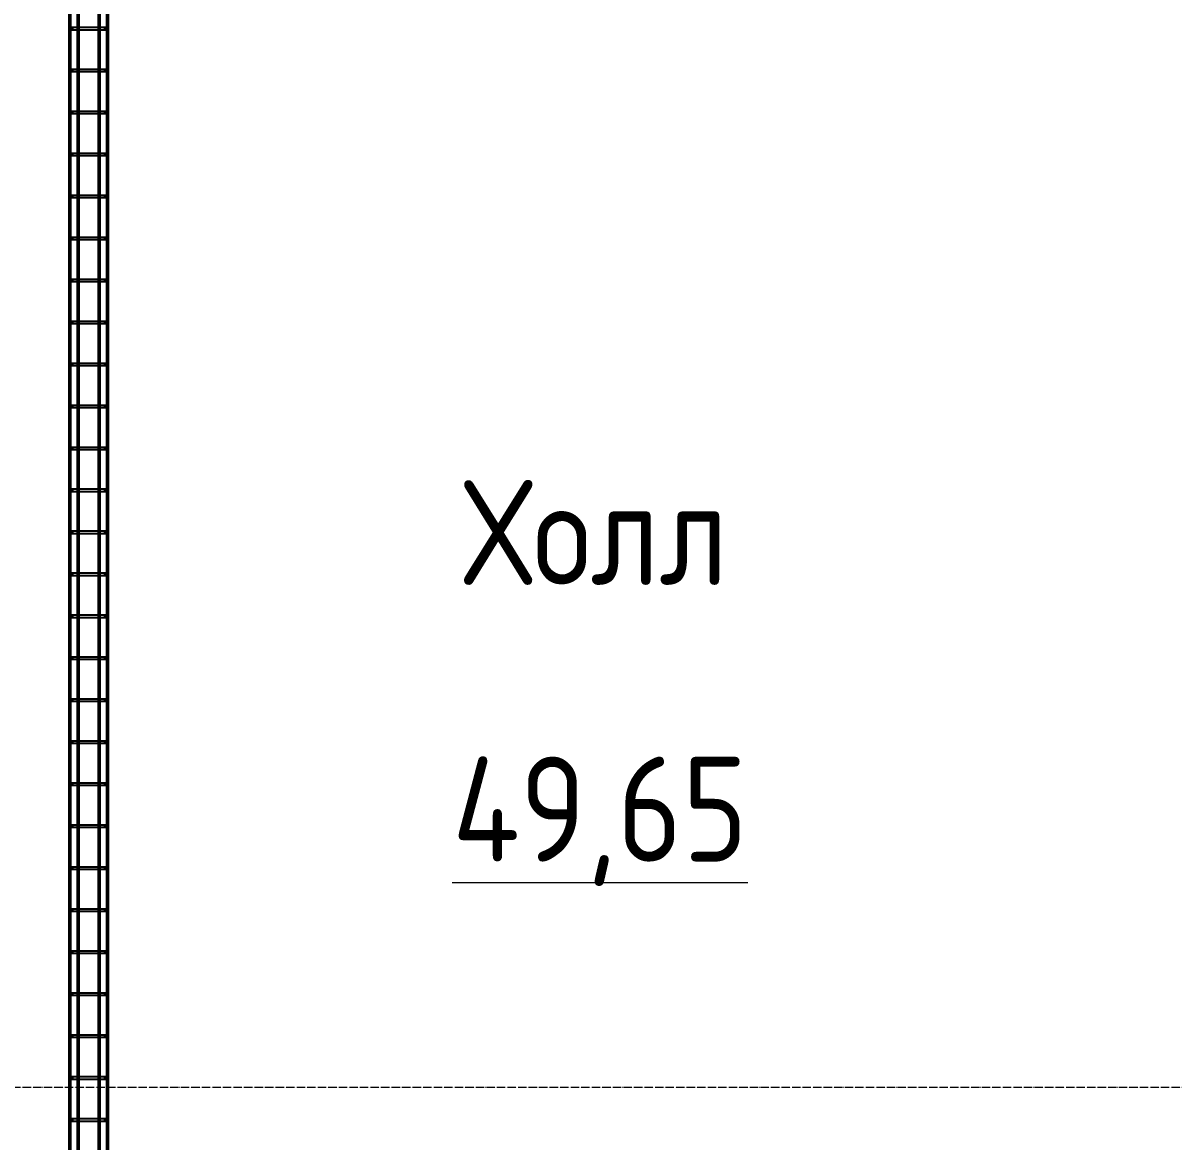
# Model space of a CAD drawing. Header units: millimetres. Extents: x 0 to 351840, y -132678 to 32417.
# Drawn here: x 306136 to 308875, y -39867 to -37203 of the extents above; entities that cross this region are included whole.
import ezdxf

# ---------------------------------------------------------------- set-up
doc = ezdxf.new("R2010")
doc.units = ezdxf.units.MM
doc.linetypes.add('BI_линия_сетки', pattern=[25, 20, -2.5, 0, -2.5])
doc.layers.add('Марки помещений', color=7, linetype='Continuous', lineweight=20)
doc.layers.add('Оси', color=7, linetype='Continuous', lineweight=9)
doc.styles.add('GOST Common_1', font='GOST Common.ttf', dxfattribs={"width": 0.9, "height": 250})

# ---------------------------------------------------------------- blocks, each defined once
blk = doc.blocks.new('*U77')
at = {"color": 0, "linetype": 'ByBlock', "lineweight": -2}
for p, q in [((8917.4, 47.5), (187, 47.5)), ((287.3, 42.5), (8917.4, 42.5)), ((8917.4, 27.5), (292.3, 27.5)), ((3987.3, 42.5), (3987.3, 41.5)), ((3987.3, 41.5), (3987.3, 40)), ((3987.3, 40), (3987.3, 37.5)), ((3987.3, 37.5), (3987.3, -37.5)), ((3992.3, 41.5), (3992.3, 42.5)), ((3992.3, 40), (3992.3, 41.5)), ((3992.3, 37.5), (3992.3, 40)), ((3992.3, -37.5), (3992.3, 37.5)), ((4087.3, 42.5), (4087.3, 41.5)), ((4087.3, 41.5), (4087.3, 40)), ((4087.3, 40), (4087.3, 37.5)), ((4087.3, 37.5), (4087.3, -37.5)), ((4092.3, 41.5), (4092.3, 42.5)), ((4092.3, 40), (4092.3, 41.5)), ((4092.3, 37.5), (4092.3, 40)), ((4092.3, -37.5), (4092.3, 37.5)), ((4187.3, 42.5), (4187.3, 41.5)), ((4187.3, 41.5), (4187.3, 40)), ((4187.3, 40), (4187.3, 37.5)), ((4187.3, 37.5), (4187.3, -37.5)), ((4192.3, 41.5), (4192.3, 42.5)), ((4192.3, 40), (4192.3, 41.5)), ((4192.3, 37.5), (4192.3, 40)), ((4192.3, -37.5), (4192.3, 37.5)), ((4287.3, 42.5), (4287.3, 41.5)), ((4287.3, 41.5), (4287.3, 40)), ((4287.3, 40), (4287.3, 37.5)), ((4287.3, 37.5), (4287.3, -37.5)), ((4292.3, 41.5), (4292.3, 42.5)), ((4292.3, 40), (4292.3, 41.5)), ((4292.3, 37.5), (4292.3, 40)), ((4292.3, -37.5), (4292.3, 37.5)), ((4387.3, 42.5), (4387.3, 41.5)), ((4387.3, 41.5), (4387.3, 40)), ((4387.3, 40), (4387.3, 37.5)), ((4387.3, 37.5), (4387.3, -37.5)), ((4392.3, 41.5), (4392.3, 42.5)), ((4392.3, 40), (4392.3, 41.5)), ((4392.3, 37.5), (4392.3, 40)), ((4392.3, -37.5), (4392.3, 37.5)), ((4487.3, 42.5), (4487.3, 41.5)), ((4487.3, 41.5), (4487.3, 40)), ((4487.3, 40), (4487.3, 37.5)), ((4487.3, 37.5), (4487.3, -37.5)), ((4492.3, 41.5), (4492.3, 42.5)), ((4492.3, 40), (4492.3, 41.5)), ((4492.3, 37.5), (4492.3, 40)), ((4492.3, -37.5), (4492.3, 37.5)), ((4587.3, 42.5), (4587.3, 41.5)), ((4587.3, 41.5), (4587.3, 40)), ((4587.3, 40), (4587.3, 37.5)), ((4587.3, 37.5), (4587.3, -37.5)), ((4592.3, 41.5), (4592.3, 42.5)), ((4592.3, 40), (4592.3, 41.5)), ((4592.3, 37.5), (4592.3, 40)), ((4592.3, -37.5), (4592.3, 37.5)), ((4687.3, 42.5), (4687.3, 41.5)), ((4687.3, 41.5), (4687.3, 40)), ((4687.3, 40), (4687.3, 37.5)), ((4687.3, 37.5), (4687.3, -37.5)), ((4692.3, 41.5), (4692.3, 42.5)), ((4692.3, 40), (4692.3, 41.5)), ((4692.3, 37.5), (4692.3, 40)), ((4692.3, -37.5), (4692.3, 37.5)), ((4787.3, 42.5), (4787.3, 41.5)), ((4787.3, 41.5), (4787.3, 40)), ((4787.3, 40), (4787.3, 37.5)), ((4787.3, 37.5), (4787.3, -37.5)), ((4792.3, 41.5), (4792.3, 42.5)), ((4792.3, 40), (4792.3, 41.5)), ((4792.3, 37.5), (4792.3, 40)), ((4792.3, -37.5), (4792.3, 37.5)), ((4887.3, 42.5), (4887.3, 41.5)), ((4887.3, 41.5), (4887.3, 40)), ((4887.3, 40), (4887.3, 37.5)), ((4887.3, 37.5), (4887.3, -37.5)), ((4892.3, 41.5), (4892.3, 42.5)), ((4892.3, 40), (4892.3, 41.5)), ((4892.3, 37.5), (4892.3, 40)), ((4892.3, -37.5), (4892.3, 37.5)), ((4987.3, 42.5), (4987.3, 41.5)), ((4987.3, 41.5), (4987.3, 40)), ((4987.3, 40), (4987.3, 37.5)), ((4987.3, 37.5), (4987.3, -37.5)), ((4992.3, 41.5), (4992.3, 42.5)), ((4992.3, 40), (4992.3, 41.5)), ((4992.3, 37.5), (4992.3, 40)), ((4992.3, -37.5), (4992.3, 37.5)), ((5087.3, 42.5), (5087.3, 41.5)), ((5087.3, 41.5), (5087.3, 40)), ((5087.3, 40), (5087.3, 37.5)), ((5087.3, 37.5), (5087.3, -37.5)), ((5092.3, 41.5), (5092.3, 42.5)), ((5092.3, 40), (5092.3, 41.5)), ((5092.3, 37.5), (5092.3, 40)), ((5092.3, -37.5), (5092.3, 37.5)), ((5187.3, 42.5), (5187.3, 41.5)), ((5187.3, 41.5), (5187.3, 40)), ((5187.3, 40), (5187.3, 37.5)), ((5187.3, 37.5), (5187.3, -37.5)), ((5192.3, 41.5), (5192.3, 42.5)), ((5192.3, 40), (5192.3, 41.5)), ((5192.3, 37.5), (5192.3, 40)), ((5192.3, -37.5), (5192.3, 37.5)), ((5287.3, 42.5), (5287.3, 41.5)), ((5287.3, 41.5), (5287.3, 40)), ((5287.3, 40), (5287.3, 37.5)), ((5287.3, 37.5), (5287.3, -37.5)), ((5292.3, 41.5), (5292.3, 42.5)), ((5292.3, 40), (5292.3, 41.5)), ((5292.3, 37.5), (5292.3, 40)), ((5292.3, -37.5), (5292.3, 37.5)), ((5387.3, 42.5), (5387.3, 41.5)), ((5387.3, 41.5), (5387.3, 40)), ((5387.3, 40), (5387.3, 37.5)), ((5387.3, 37.5), (5387.3, -37.5)), ((5392.3, 41.5), (5392.3, 42.5)), ((5392.3, 40), (5392.3, 41.5)), ((5392.3, 37.5), (5392.3, 40)), ((5392.3, -37.5), (5392.3, 37.5)), ((5487.3, 42.5), (5487.3, 41.5)), ((5487.3, 41.5), (5487.3, 40)), ((5487.3, 40), (5487.3, 37.5)), ((5487.3, 37.5), (5487.3, -37.5)), ((5492.3, 41.5), (5492.3, 42.5)), ((5492.3, 40), (5492.3, 41.5)), ((5492.3, 37.5), (5492.3, 40)), ((5492.3, -37.5), (5492.3, 37.5)), ((5587.3, 42.5), (5587.3, 41.5)), ((5587.3, 41.5), (5587.3, 40)), ((5587.3, 40), (5587.3, 37.5)), ((5587.3, 37.5), (5587.3, -37.5)), ((5592.3, 41.5), (5592.3, 42.5)), ((5592.3, 40), (5592.3, 41.5)), ((5592.3, 37.5), (5592.3, 40)), ((5592.3, -37.5), (5592.3, 37.5)), ((5687.3, 42.5), (5687.3, 41.5)), ((5687.3, 41.5), (5687.3, 40)), ((5687.3, 40), (5687.3, 37.5)), ((5687.3, 37.5), (5687.3, -37.5)), ((5692.3, 41.5), (5692.3, 42.5)), ((5692.3, 40), (5692.3, 41.5)), ((5692.3, 37.5), (5692.3, 40)), ((5692.3, -37.5), (5692.3, 37.5)), ((5787.3, 42.5), (5787.3, 41.5)), ((5787.3, 41.5), (5787.3, 40)), ((5787.3, 40), (5787.3, 37.5)), ((5787.3, 37.5), (5787.3, -37.5)), ((5792.3, 41.5), (5792.3, 42.5)), ((5792.3, 40), (5792.3, 41.5)), ((5792.3, 37.5), (5792.3, 40)), ((5792.3, -37.5), (5792.3, 37.5)), ((5887.3, 42.5), (5887.3, 41.5)), ((5887.3, 41.5), (5887.3, 40)), ((5887.3, 40), (5887.3, 37.5)), ((5887.3, 37.5), (5887.3, -37.5)), ((5892.3, 41.5), (5892.3, 42.5)), ((5892.3, 40), (5892.3, 41.5)), ((5892.3, 37.5), (5892.3, 40)), ((5892.3, -37.5), (5892.3, 37.5)), ((5987.3, 42.5), (5987.3, 41.5)), ((5987.3, 41.5), (5987.3, 40)), ((5987.3, 40), (5987.3, 37.5)), ((5987.3, 37.5), (5987.3, -37.5)), ((5992.3, 41.5), (5992.3, 42.5)), ((5992.3, 40), (5992.3, 41.5)), ((5992.3, 37.5), (5992.3, 40)), ((5992.3, -37.5), (5992.3, 37.5)), ((6087.3, 42.5), (6087.3, 41.5)), ((6087.3, 41.5), (6087.3, 40)), ((6087.3, 40), (6087.3, 37.5)), ((6087.3, 37.5), (6087.3, -37.5)), ((6092.3, 41.5), (6092.3, 42.5)), ((6092.3, 40), (6092.3, 41.5)), ((6092.3, 37.5), (6092.3, 40)), ((6092.3, -37.5), (6092.3, 37.5)), ((6187.3, 42.5), (6187.3, 41.5)), ((6187.3, 41.5), (6187.3, 40)), ((6187.3, 40), (6187.3, 37.5)), ((6187.3, 37.5), (6187.3, -37.5)), ((6192.3, 41.5), (6192.3, 42.5)), ((6192.3, 40), (6192.3, 41.5)), ((6192.3, 37.5), (6192.3, 40)), ((6192.3, -37.5), (6192.3, 37.5)), ((6287.3, 42.5), (6287.3, 41.5)), ((6287.3, 41.5), (6287.3, 40)), ((6287.3, 40), (6287.3, 37.5)), ((6287.3, 37.5), (6287.3, -37.5)), ((6292.3, 41.5), (6292.3, 42.5)), ((6292.3, 40), (6292.3, 41.5)), ((6292.3, 37.5), (6292.3, 40)), ((6292.3, -37.5), (6292.3, 37.5)), ((6387.3, 42.5), (6387.3, 41.5)), ((6387.3, 41.5), (6387.3, 40)), ((6387.3, 40), (6387.3, 37.5)), ((6387.3, 37.5), (6387.3, -37.5)), ((6392.3, 41.5), (6392.3, 42.5)), ((6392.3, 40), (6392.3, 41.5)), ((6392.3, 37.5), (6392.3, 40)), ((6392.3, -37.5), (6392.3, 37.5)), ((6487.3, 42.5), (6487.3, 41.5)), ((6487.3, 41.5), (6487.3, 40)), ((6487.3, 40), (6487.3, 37.5)), ((6487.3, 37.5), (6487.3, -37.5)), ((6492.3, 41.5), (6492.3, 42.5)), ((6492.3, 40), (6492.3, 41.5)), ((6492.3, 37.5), (6492.3, 40)), ((6492.3, -37.5), (6492.3, 37.5)), ((6587.3, 42.5), (6587.3, 41.5)), ((6587.3, 41.5), (6587.3, 40)), ((6587.3, 40), (6587.3, 37.5)), ((6587.3, 37.5), (6587.3, -37.5)), ((6592.3, 41.5), (6592.3, 42.5)), ((6592.3, 40), (6592.3, 41.5)), ((6592.3, 37.5), (6592.3, 40)), ((6592.3, -37.5), (6592.3, 37.5)), ((292.3, 22.5), (8917.4, 22.5)), ((8917.4, -22.5), (292.3, -22.5)), ((187, -47.5), (8917.4, -47.5)), ((8917.4, -42.5), (287.3, -42.5)), ((292.3, -27.5), (8917.4, -27.5)), ((3987.3, -37.5), (3987.3, -40)), ((3987.3, -40), (3987.3, -41.5)), ((3987.3, -41.5), (3987.3, -42.5)), ((3992.3, -40), (3992.3, -37.5)), ((3992.3, -41.5), (3992.3, -40)), ((3992.3, -42.5), (3992.3, -41.5)), ((4087.3, -37.5), (4087.3, -40)), ((4087.3, -40), (4087.3, -41.5)), ((4087.3, -41.5), (4087.3, -42.5)), ((4092.3, -40), (4092.3, -37.5)), ((4092.3, -41.5), (4092.3, -40)), ((4092.3, -42.5), (4092.3, -41.5)), ((4187.3, -37.5), (4187.3, -40)), ((4187.3, -40), (4187.3, -41.5)), ((4187.3, -41.5), (4187.3, -42.5)), ((4192.3, -40), (4192.3, -37.5)), ((4192.3, -41.5), (4192.3, -40)), ((4192.3, -42.5), (4192.3, -41.5)), ((4287.3, -37.5), (4287.3, -40)), ((4287.3, -40), (4287.3, -41.5)), ((4287.3, -41.5), (4287.3, -42.5)), ((4292.3, -40), (4292.3, -37.5)), ((4292.3, -41.5), (4292.3, -40)), ((4292.3, -42.5), (4292.3, -41.5)), ((4387.3, -37.5), (4387.3, -40)), ((4387.3, -40), (4387.3, -41.5)), ((4387.3, -41.5), (4387.3, -42.5)), ((4392.3, -40), (4392.3, -37.5)), ((4392.3, -41.5), (4392.3, -40)), ((4392.3, -42.5), (4392.3, -41.5)), ((4487.3, -37.5), (4487.3, -40)), ((4487.3, -40), (4487.3, -41.5)), ((4487.3, -41.5), (4487.3, -42.5)), ((4492.3, -40), (4492.3, -37.5)), ((4492.3, -41.5), (4492.3, -40)), ((4492.3, -42.5), (4492.3, -41.5)), ((4587.3, -37.5), (4587.3, -40)), ((4587.3, -40), (4587.3, -41.5)), ((4587.3, -41.5), (4587.3, -42.5)), ((4592.3, -40), (4592.3, -37.5)), ((4592.3, -41.5), (4592.3, -40)), ((4592.3, -42.5), (4592.3, -41.5)), ((4687.3, -37.5), (4687.3, -40)), ((4687.3, -40), (4687.3, -41.5)), ((4687.3, -41.5), (4687.3, -42.5)), ((4692.3, -40), (4692.3, -37.5)), ((4692.3, -41.5), (4692.3, -40)), ((4692.3, -42.5), (4692.3, -41.5)), ((4787.3, -37.5), (4787.3, -40)), ((4787.3, -40), (4787.3, -41.5)), ((4787.3, -41.5), (4787.3, -42.5)), ((4792.3, -40), (4792.3, -37.5)), ((4792.3, -41.5), (4792.3, -40)), ((4792.3, -42.5), (4792.3, -41.5)), ((4887.3, -37.5), (4887.3, -40)), ((4887.3, -40), (4887.3, -41.5)), ((4887.3, -41.5), (4887.3, -42.5)), ((4892.3, -40), (4892.3, -37.5)), ((4892.3, -41.5), (4892.3, -40)), ((4892.3, -42.5), (4892.3, -41.5)), ((4987.3, -37.5), (4987.3, -40)), ((4987.3, -40), (4987.3, -41.5)), ((4987.3, -41.5), (4987.3, -42.5)), ((4992.3, -40), (4992.3, -37.5)), ((4992.3, -41.5), (4992.3, -40)), ((4992.3, -42.5), (4992.3, -41.5)), ((5087.3, -37.5), (5087.3, -40)), ((5087.3, -40), (5087.3, -41.5)), ((5087.3, -41.5), (5087.3, -42.5)), ((5092.3, -40), (5092.3, -37.5)), ((5092.3, -41.5), (5092.3, -40)), ((5092.3, -42.5), (5092.3, -41.5)), ((5187.3, -37.5), (5187.3, -40)), ((5187.3, -40), (5187.3, -41.5)), ((5187.3, -41.5), (5187.3, -42.5)), ((5192.3, -40), (5192.3, -37.5)), ((5192.3, -41.5), (5192.3, -40)), ((5192.3, -42.5), (5192.3, -41.5)), ((5287.3, -37.5), (5287.3, -40)), ((5287.3, -40), (5287.3, -41.5)), ((5287.3, -41.5), (5287.3, -42.5)), ((5292.3, -40), (5292.3, -37.5)), ((5292.3, -41.5), (5292.3, -40)), ((5292.3, -42.5), (5292.3, -41.5)), ((5387.3, -37.5), (5387.3, -40)), ((5387.3, -40), (5387.3, -41.5)), ((5387.3, -41.5), (5387.3, -42.5)), ((5392.3, -40), (5392.3, -37.5)), ((5392.3, -41.5), (5392.3, -40)), ((5392.3, -42.5), (5392.3, -41.5)), ((5487.3, -37.5), (5487.3, -40)), ((5487.3, -40), (5487.3, -41.5)), ((5487.3, -41.5), (5487.3, -42.5)), ((5492.3, -40), (5492.3, -37.5)), ((5492.3, -41.5), (5492.3, -40)), ((5492.3, -42.5), (5492.3, -41.5)), ((5587.3, -37.5), (5587.3, -40)), ((5587.3, -40), (5587.3, -41.5)), ((5587.3, -41.5), (5587.3, -42.5)), ((5592.3, -40), (5592.3, -37.5)), ((5592.3, -41.5), (5592.3, -40)), ((5592.3, -42.5), (5592.3, -41.5)), ((5687.3, -37.5), (5687.3, -40)), ((5687.3, -40), (5687.3, -41.5)), ((5687.3, -41.5), (5687.3, -42.5)), ((5692.3, -40), (5692.3, -37.5)), ((5692.3, -41.5), (5692.3, -40)), ((5692.3, -42.5), (5692.3, -41.5)), ((5787.3, -37.5), (5787.3, -40)), ((5787.3, -40), (5787.3, -41.5)), ((5787.3, -41.5), (5787.3, -42.5)), ((5792.3, -40), (5792.3, -37.5)), ((5792.3, -41.5), (5792.3, -40)), ((5792.3, -42.5), (5792.3, -41.5)), ((5887.3, -37.5), (5887.3, -40)), ((5887.3, -40), (5887.3, -41.5)), ((5887.3, -41.5), (5887.3, -42.5)), ((5892.3, -40), (5892.3, -37.5)), ((5892.3, -41.5), (5892.3, -40)), ((5892.3, -42.5), (5892.3, -41.5)), ((5987.3, -37.5), (5987.3, -40)), ((5987.3, -40), (5987.3, -41.5)), ((5987.3, -41.5), (5987.3, -42.5)), ((5992.3, -40), (5992.3, -37.5)), ((5992.3, -41.5), (5992.3, -40)), ((5992.3, -42.5), (5992.3, -41.5)), ((6087.3, -37.5), (6087.3, -40)), ((6087.3, -40), (6087.3, -41.5)), ((6087.3, -41.5), (6087.3, -42.5)), ((6092.3, -40), (6092.3, -37.5)), ((6092.3, -41.5), (6092.3, -40)), ((6092.3, -42.5), (6092.3, -41.5)), ((6187.3, -37.5), (6187.3, -40)), ((6187.3, -40), (6187.3, -41.5)), ((6187.3, -41.5), (6187.3, -42.5)), ((6192.3, -40), (6192.3, -37.5)), ((6192.3, -41.5), (6192.3, -40)), ((6192.3, -42.5), (6192.3, -41.5)), ((6287.3, -37.5), (6287.3, -40)), ((6287.3, -40), (6287.3, -41.5)), ((6287.3, -41.5), (6287.3, -42.5)), ((6292.3, -40), (6292.3, -37.5)), ((6292.3, -41.5), (6292.3, -40)), ((6292.3, -42.5), (6292.3, -41.5)), ((6387.3, -37.5), (6387.3, -40)), ((6387.3, -40), (6387.3, -41.5)), ((6387.3, -41.5), (6387.3, -42.5)), ((6392.3, -40), (6392.3, -37.5)), ((6392.3, -41.5), (6392.3, -40)), ((6392.3, -42.5), (6392.3, -41.5)), ((6487.3, -37.5), (6487.3, -40)), ((6487.3, -40), (6487.3, -41.5)), ((6487.3, -41.5), (6487.3, -42.5)), ((6492.3, -40), (6492.3, -37.5)), ((6492.3, -41.5), (6492.3, -40)), ((6492.3, -42.5), (6492.3, -41.5)), ((6587.3, -37.5), (6587.3, -40)), ((6587.3, -40), (6587.3, -41.5)), ((6587.3, -41.5), (6587.3, -42.5)), ((6592.3, -40), (6592.3, -37.5)), ((6592.3, -41.5), (6592.3, -40)), ((6592.3, -42.5), (6592.3, -41.5))]:
    blk.add_line(p, q, dxfattribs=at)
for centre, start, end in [((3989.8, 40), 180, 0), ((4089.8, 40), 180, 0), ((4189.8, 40), 180, 0), ((4289.8, 40), 180, 0), ((4389.8, 40), 180, 0), ((4489.8, 40), 180, 0), ((4589.8, 40), 180, 0), ((4689.8, 40), 180, 0), ((4789.8, 40), 180, 0), ((4889.8, 40), 180, 0), ((4989.8, 40), 180, 0), ((5089.8, 40), 180, 0), ((5189.8, 40), 180, 0), ((5289.8, 40), 180, 0), ((5389.8, 40), 180, 0), ((5489.8, 40), 180, 0), ((5589.8, 40), 180, 0), ((5689.8, 40), 180, 0), ((5789.8, 40), 180, 0), ((5889.8, 40), 180, 0), ((5989.8, 40), 180, 0), ((6089.8, 40), 180, 0), ((6189.8, 40), 180, 0), ((6289.8, 40), 180, 0), ((6389.8, 40), 180, 0), ((6489.8, 40), 180, 0), ((6589.8, 40), 180, 0), ((3989.8, -40), 0, 180), ((4089.8, -40), 0, 180), ((4189.8, -40), 0, 180), ((4289.8, -40), 0, 180), ((4389.8, -40), 0, 180), ((4489.8, -40), 0, 180), ((4589.8, -40), 0, 180), ((4689.8, -40), 0, 180), ((4789.8, -40), 0, 180), ((4889.8, -40), 0, 180), ((4989.8, -40), 0, 180), ((5089.8, -40), 0, 180), ((5189.8, -40), 0, 180), ((5289.8, -40), 0, 180), ((5389.8, -40), 0, 180), ((5489.8, -40), 0, 180), ((5589.8, -40), 0, 180), ((5689.8, -40), 0, 180), ((5789.8, -40), 0, 180), ((5889.8, -40), 0, 180), ((5989.8, -40), 0, 180), ((6089.8, -40), 0, 180), ((6189.8, -40), 0, 180), ((6289.8, -40), 0, 180), ((6389.8, -40), 0, 180), ((6489.8, -40), 0, 180), ((6589.8, -40), 0, 180)]:
    blk.add_arc(centre, 2.5, start, end, dxfattribs=at)
blk = doc.blocks.new('A$C13a22a9d')
at = {"layer": 'Оси', "color": 9, "linetype": 'BI_линия_сетки'}
blk.add_line((-4869.1, 9650), (49050, 9650), dxfattribs=at)
at = {"layer": 'Марки помещений', "color": 9, "lineweight": 9, "char_height": 250, "attachment_point": 1, "style": 'GOST Common_1'}
for s, insert, width in [('Холл', (7751.5, 11096.4), 829.747), ('\\L49,65', (7725, 10437.3), 894.683)]:
    blk.add_mtext(s, dxfattribs=dict(at, insert=insert, width=width))

msp = doc.modelspace()

# ---------------------------------------------------------------- block references
msp.add_blockref('A$C13a22a9d', (299433.4, -49388.2))
at = {"color": 1, "rotation": 270}
msp.add_blockref('*U77', (306292.6, -33226.8), dxfattribs=at)

doc.saveas('drawing.dxf')
